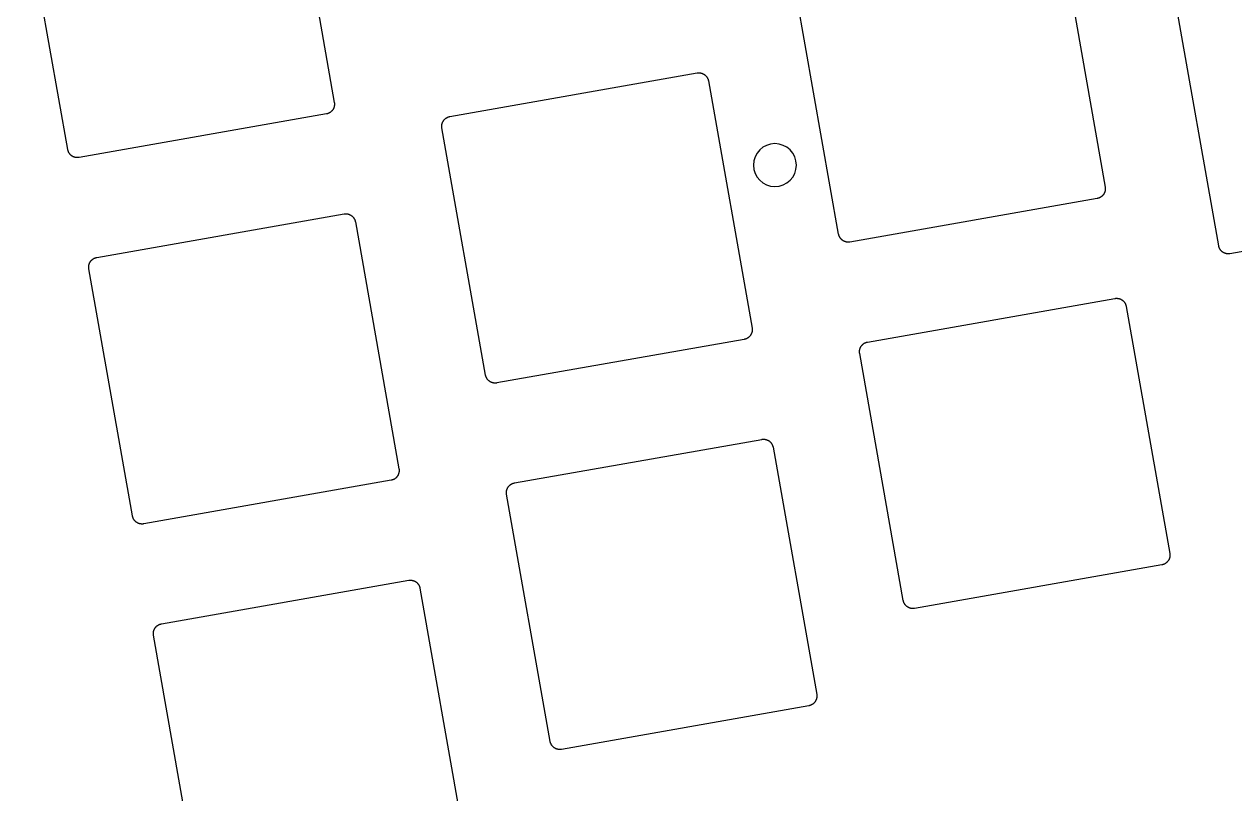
# Model space of a CAD drawing. Extents: x -770 to 754, y -86 to 233.
# Drawn here: x 306.9 to 368.9, y 109.6 to 149 of the extents above; entities that cross this region are included whole.
import ezdxf

# ---------------------------------------------------------------- set-up
doc = ezdxf.new("R2010")
doc.units = 0
doc.layers.add('2D_ACR_PLOT$CUT2', color=3, linetype='CONTINUOUS')

msp = doc.modelspace()

# ---------------------------------------------------------------- linework, layer by layer
at = {"layer": '2D_ACR_PLOT$CUT2'}
for p, q in [((320.549, 157.604), (322.78, 144.95)), ((309.141, 142.545), (306.909, 155.199)), ((360, 153.277), (362.231, 140.622)), ((348.592, 138.217), (346.36, 150.872)), ((368.041, 137.617), (365.81, 150.271)), ((328.694, 144.235), (341.349, 146.466)), ((341.349, 146.466), (341.366, 146.469)), ((341.366, 146.469), (341.383, 146.471)), ((341.383, 146.471), (341.4, 146.472)), ((341.4, 146.472), (341.417, 146.473)), ((341.417, 146.473), (341.434, 146.474)), ((341.434, 146.474), (341.451, 146.473)), ((341.451, 146.473), (341.468, 146.472)), ((341.468, 146.472), (341.485, 146.471)), ((341.485, 146.471), (341.502, 146.469)), ((341.502, 146.469), (341.519, 146.467)), ((341.519, 146.467), (341.536, 146.463)), ((341.536, 146.463), (341.552, 146.46)), ((341.552, 146.46), (341.569, 146.455)), ((341.569, 146.455), (341.585, 146.451)), ((341.585, 146.451), (341.602, 146.445)), ((341.602, 146.445), (341.618, 146.439)), ((341.618, 146.439), (341.633, 146.433)), ((341.633, 146.433), (341.649, 146.426)), ((341.649, 146.426), (341.664, 146.418)), ((341.664, 146.418), (341.679, 146.41)), ((341.679, 146.41), (341.694, 146.402)), ((341.694, 146.402), (341.709, 146.393)), ((341.709, 146.393), (341.723, 146.383)), ((341.723, 146.383), (341.737, 146.373)), ((341.737, 146.373), (341.75, 146.363)), ((341.75, 146.363), (341.763, 146.352)), ((341.763, 146.352), (341.776, 146.34)), ((341.776, 146.34), (341.788, 146.328)), ((341.788, 146.328), (341.8, 146.316)), ((341.8, 146.316), (341.812, 146.304)), ((341.812, 146.304), (341.823, 146.291)), ((341.823, 146.291), (341.833, 146.277)), ((341.833, 146.277), (341.843, 146.263)), ((341.843, 146.263), (341.853, 146.249)), ((341.853, 146.249), (341.862, 146.235)), ((341.862, 146.235), (341.871, 146.22)), ((341.871, 146.22), (341.879, 146.205)), ((341.879, 146.205), (341.887, 146.19)), ((341.887, 146.19), (341.894, 146.174)), ((341.894, 146.174), (341.9, 146.159)), ((341.9, 146.159), (341.906, 146.143)), ((341.906, 146.143), (341.912, 146.127)), ((341.912, 146.127), (341.917, 146.11)), ((341.917, 146.11), (341.921, 146.094)), ((341.921, 146.094), (341.925, 146.077)), ((341.925, 146.077), (341.928, 146.06)), ((341.928, 146.06), (344.16, 133.406)), ((322.375, 144.37), (309.72, 142.139)), ((322.391, 144.374), (322.375, 144.37)), ((322.408, 144.378), (322.391, 144.374)), ((322.425, 144.382), (322.408, 144.378)), ((322.441, 144.387), (322.425, 144.382)), ((322.457, 144.392), (322.441, 144.387)), ((322.473, 144.398), (322.457, 144.392)), ((322.489, 144.405), (322.473, 144.398)), ((322.504, 144.412), (322.489, 144.405)), ((322.52, 144.42), (322.504, 144.412)), ((322.535, 144.428), (322.52, 144.42)), ((322.549, 144.437), (322.535, 144.428)), ((322.564, 144.446), (322.549, 144.437)), ((322.578, 144.455), (322.564, 144.446)), ((322.591, 144.466), (322.578, 144.455)), ((322.605, 144.476), (322.591, 144.466)), ((322.618, 144.487), (322.605, 144.476)), ((322.631, 144.499), (322.618, 144.487)), ((322.643, 144.511), (322.631, 144.499)), ((322.655, 144.523), (322.643, 144.511)), ((322.666, 144.536), (322.655, 144.523)), ((322.677, 144.549), (322.666, 144.536)), ((322.687, 144.562), (322.677, 144.549)), ((322.697, 144.576), (322.687, 144.562)), ((322.707, 144.59), (322.697, 144.576)), ((322.716, 144.605), (322.707, 144.59)), ((322.725, 144.619), (322.716, 144.605)), ((322.733, 144.635), (322.725, 144.619)), ((322.74, 144.65), (322.733, 144.635)), ((322.747, 144.665), (322.74, 144.65)), ((322.754, 144.681), (322.747, 144.665)), ((322.76, 144.697), (322.754, 144.681)), ((322.765, 144.713), (322.76, 144.697)), ((322.77, 144.73), (322.765, 144.713)), ((322.774, 144.746), (322.77, 144.73)), ((322.778, 144.763), (322.774, 144.746)), ((322.781, 144.78), (322.778, 144.763)), ((322.78, 144.95), (322.783, 144.933)), ((322.783, 144.797), (322.781, 144.78)), ((322.783, 144.933), (322.785, 144.916)), ((322.785, 144.814), (322.783, 144.797)), ((322.785, 144.916), (322.787, 144.899)), ((322.787, 144.831), (322.785, 144.814)), ((322.787, 144.899), (322.787, 144.882)), ((322.787, 144.882), (322.788, 144.865)), ((322.788, 144.848), (322.787, 144.831)), ((322.788, 144.865), (322.788, 144.848)), ((328.281, 143.757), (328.282, 143.774)), ((328.281, 143.74), (328.281, 143.757)), ((328.281, 143.723), (328.281, 143.74)), ((328.282, 143.774), (328.284, 143.791)), ((328.284, 143.791), (328.286, 143.808)), ((328.286, 143.808), (328.288, 143.825)), ((328.288, 143.825), (328.291, 143.842)), ((328.291, 143.842), (328.295, 143.859)), ((328.295, 143.859), (328.299, 143.875)), ((328.299, 143.875), (328.304, 143.892)), ((328.304, 143.892), (328.309, 143.908)), ((328.309, 143.908), (328.315, 143.924)), ((328.315, 143.924), (328.322, 143.94)), ((328.322, 143.94), (328.329, 143.955)), ((328.329, 143.955), (328.336, 143.97)), ((328.336, 143.97), (328.344, 143.986)), ((328.344, 143.986), (328.353, 144)), ((328.353, 144), (328.362, 144.015)), ((328.362, 144.015), (328.372, 144.029)), ((328.372, 144.029), (328.382, 144.043)), ((328.382, 144.043), (328.392, 144.056)), ((328.392, 144.056), (328.403, 144.069)), ((328.403, 144.069), (328.414, 144.082)), ((328.414, 144.082), (328.426, 144.094)), ((328.426, 144.094), (328.438, 144.106)), ((328.438, 144.106), (328.451, 144.118)), ((328.451, 144.118), (328.464, 144.129)), ((328.464, 144.129), (328.477, 144.139)), ((328.477, 144.139), (328.491, 144.15)), ((328.491, 144.15), (328.505, 144.159)), ((328.505, 144.159), (328.52, 144.168)), ((328.52, 144.168), (328.534, 144.177)), ((328.534, 144.177), (328.549, 144.185)), ((328.549, 144.185), (328.565, 144.193)), ((328.565, 144.193), (328.58, 144.2)), ((328.58, 144.2), (328.596, 144.207)), ((328.596, 144.207), (328.612, 144.213)), ((328.612, 144.213), (328.628, 144.218)), ((328.628, 144.218), (328.644, 144.223)), ((328.644, 144.223), (328.661, 144.227)), ((328.661, 144.227), (328.678, 144.231)), ((328.678, 144.231), (328.694, 144.235)), ((328.282, 143.706), (328.281, 143.723)), ((328.284, 143.689), (328.282, 143.706)), ((328.286, 143.672), (328.284, 143.689)), ((328.289, 143.655), (328.286, 143.672)), ((330.52, 131.001), (328.289, 143.655)), ((309.144, 142.528), (309.141, 142.545)), ((309.148, 142.511), (309.144, 142.528)), ((309.152, 142.495), (309.148, 142.511)), ((309.157, 142.478), (309.152, 142.495)), ((309.163, 142.462), (309.157, 142.478)), ((309.169, 142.446), (309.163, 142.462)), ((309.175, 142.431), (309.169, 142.446)), ((309.182, 142.415), (309.175, 142.431)), ((309.19, 142.4), (309.182, 142.415)), ((309.198, 142.385), (309.19, 142.4)), ((309.207, 142.37), (309.198, 142.385)), ((309.216, 142.356), (309.207, 142.37)), ((309.226, 142.342), (309.216, 142.356)), ((309.236, 142.328), (309.226, 142.342)), ((309.246, 142.314), (309.236, 142.328)), ((309.257, 142.301), (309.246, 142.314)), ((309.269, 142.289), (309.257, 142.301)), ((309.281, 142.277), (309.269, 142.289)), ((309.293, 142.265), (309.281, 142.277)), ((309.306, 142.253), (309.293, 142.265)), ((309.319, 142.242), (309.306, 142.253)), ((309.332, 142.232), (309.319, 142.242)), ((309.346, 142.222), (309.332, 142.232)), ((309.36, 142.212), (309.346, 142.222)), ((309.375, 142.203), (309.36, 142.212)), ((309.39, 142.195), (309.375, 142.203)), ((309.405, 142.187), (309.39, 142.195)), ((309.42, 142.179), (309.405, 142.187)), ((309.436, 142.172), (309.42, 142.179)), ((309.451, 142.166), (309.436, 142.172)), ((309.467, 142.16), (309.451, 142.166)), ((309.484, 142.154), (309.467, 142.16)), ((309.5, 142.15), (309.484, 142.154)), ((309.517, 142.145), (309.5, 142.15)), ((309.533, 142.142), (309.517, 142.145)), ((309.55, 142.138), (309.533, 142.142)), ((309.567, 142.136), (309.55, 142.138)), ((309.584, 142.134), (309.567, 142.136)), ((309.601, 142.133), (309.584, 142.134)), ((309.618, 142.132), (309.601, 142.133)), ((309.635, 142.132), (309.618, 142.132)), ((309.652, 142.132), (309.635, 142.132)), ((309.669, 142.133), (309.652, 142.132)), ((309.686, 142.134), (309.669, 142.133)), ((309.703, 142.136), (309.686, 142.134)), ((309.72, 142.139), (309.703, 142.136)), ((361.826, 140.043), (349.171, 137.811)), ((361.842, 140.046), (361.826, 140.043)), ((361.859, 140.05), (361.842, 140.046)), ((361.875, 140.054), (361.859, 140.05)), ((361.892, 140.059), (361.875, 140.054)), ((361.908, 140.065), (361.892, 140.059)), ((361.924, 140.071), (361.908, 140.065)), ((361.94, 140.077), (361.924, 140.071)), ((361.955, 140.084), (361.94, 140.077)), ((361.97, 140.092), (361.955, 140.084)), ((361.985, 140.1), (361.97, 140.092)), ((362, 140.109), (361.985, 140.1)), ((362.015, 140.118), (362, 140.109)), ((362.029, 140.128), (362.015, 140.118)), ((362.042, 140.138), (362.029, 140.128)), ((362.056, 140.149), (362.042, 140.138)), ((362.069, 140.16), (362.056, 140.149)), ((362.081, 140.171), (362.069, 140.16)), ((362.094, 140.183), (362.081, 140.171)), ((362.105, 140.195), (362.094, 140.183)), ((362.117, 140.208), (362.105, 140.195)), ((362.128, 140.221), (362.117, 140.208)), ((362.138, 140.235), (362.128, 140.221)), ((362.148, 140.248), (362.138, 140.235)), ((362.158, 140.263), (362.148, 140.248)), ((362.167, 140.277), (362.158, 140.263)), ((362.175, 140.292), (362.167, 140.277)), ((362.184, 140.307), (362.175, 140.292)), ((362.191, 140.322), (362.184, 140.307)), ((362.198, 140.338), (362.191, 140.322)), ((362.205, 140.354), (362.198, 140.338)), ((362.21, 140.37), (362.205, 140.354)), ((362.216, 140.386), (362.21, 140.37)), ((362.221, 140.402), (362.216, 140.386)), ((362.225, 140.419), (362.221, 140.402)), ((362.229, 140.435), (362.225, 140.419)), ((362.232, 140.452), (362.229, 140.435)), ((362.231, 140.622), (362.234, 140.605)), ((362.234, 140.469), (362.232, 140.452)), ((362.234, 140.605), (362.236, 140.588)), ((362.236, 140.486), (362.234, 140.469)), ((362.236, 140.588), (362.237, 140.571)), ((362.238, 140.503), (362.236, 140.486)), ((362.237, 140.571), (362.238, 140.554)), ((362.238, 140.554), (362.239, 140.537)), ((362.239, 140.537), (362.238, 140.52)), ((362.238, 140.52), (362.238, 140.503)), ((381.275, 139.442), (368.62, 137.211)), ((310.623, 137.018), (323.278, 139.249)), ((323.278, 139.249), (323.295, 139.252)), ((323.295, 139.252), (323.311, 139.254)), ((323.311, 139.254), (323.328, 139.256)), ((323.328, 139.256), (323.346, 139.257)), ((323.346, 139.257), (323.363, 139.257)), ((323.363, 139.257), (323.38, 139.257)), ((323.38, 139.257), (323.397, 139.256)), ((323.397, 139.256), (323.414, 139.255)), ((323.414, 139.255), (323.431, 139.253)), ((323.431, 139.253), (323.448, 139.25)), ((323.448, 139.25), (323.464, 139.247)), ((323.464, 139.247), (323.481, 139.243)), ((323.481, 139.243), (323.498, 139.239)), ((323.498, 139.239), (323.514, 139.234)), ((323.514, 139.234), (323.53, 139.229)), ((323.53, 139.229), (323.546, 139.223)), ((323.546, 139.223), (323.562, 139.216)), ((323.562, 139.216), (323.578, 139.209)), ((323.578, 139.209), (323.593, 139.202)), ((323.593, 139.202), (323.608, 139.194)), ((323.608, 139.194), (323.623, 139.185)), ((323.623, 139.185), (323.637, 139.176)), ((323.637, 139.176), (323.651, 139.167)), ((323.651, 139.167), (323.665, 139.157)), ((323.665, 139.157), (323.679, 139.146)), ((323.679, 139.146), (323.692, 139.135)), ((323.692, 139.135), (323.704, 139.124)), ((323.704, 139.124), (323.717, 139.112)), ((323.717, 139.112), (323.729, 139.1)), ((323.729, 139.1), (323.74, 139.087)), ((323.74, 139.087), (323.751, 139.074)), ((323.751, 139.074), (323.762, 139.061)), ((323.762, 139.061), (323.772, 139.047)), ((323.772, 139.047), (323.782, 139.033)), ((323.782, 139.033), (323.791, 139.018)), ((323.791, 139.018), (323.799, 139.004)), ((323.799, 139.004), (323.808, 138.989)), ((323.808, 138.989), (323.815, 138.974)), ((323.815, 138.974), (323.822, 138.958)), ((323.822, 138.958), (323.829, 138.942)), ((323.829, 138.942), (323.835, 138.926)), ((323.835, 138.926), (323.84, 138.91)), ((323.84, 138.91), (323.845, 138.894)), ((323.845, 138.894), (323.85, 138.877)), ((323.85, 138.877), (323.854, 138.861)), ((323.854, 138.861), (323.857, 138.844)), ((323.857, 138.844), (326.088, 126.189)), ((348.595, 138.2), (348.592, 138.217)), ((348.599, 138.184), (348.595, 138.2)), ((348.603, 138.167), (348.599, 138.184)), ((348.608, 138.151), (348.603, 138.167)), ((348.613, 138.135), (348.608, 138.151)), ((348.619, 138.119), (348.613, 138.135)), ((348.626, 138.103), (348.619, 138.119)), ((348.633, 138.087), (348.626, 138.103)), ((348.641, 138.072), (348.633, 138.087)), ((348.649, 138.057), (348.641, 138.072)), ((348.658, 138.042), (348.649, 138.057)), ((348.667, 138.028), (348.658, 138.042)), ((348.677, 138.014), (348.667, 138.028)), ((348.687, 138), (348.677, 138.014)), ((348.697, 137.987), (348.687, 138)), ((348.708, 137.974), (348.697, 137.987)), ((348.72, 137.961), (348.708, 137.974)), ((348.732, 137.949), (348.72, 137.961)), ((348.744, 137.937), (348.732, 137.949)), ((348.757, 137.926), (348.744, 137.937)), ((348.77, 137.915), (348.757, 137.926)), ((348.783, 137.904), (348.77, 137.915)), ((348.797, 137.894), (348.783, 137.904)), ((348.811, 137.885), (348.797, 137.894)), ((348.826, 137.876), (348.811, 137.885)), ((348.841, 137.867), (348.826, 137.876)), ((348.856, 137.859), (348.841, 137.867)), ((348.871, 137.851), (348.856, 137.859)), ((348.886, 137.844), (348.871, 137.851)), ((348.902, 137.838), (348.886, 137.844)), ((348.918, 137.832), (348.902, 137.838)), ((348.934, 137.827), (348.918, 137.832)), ((348.951, 137.822), (348.934, 137.827)), ((348.967, 137.818), (348.951, 137.822)), ((348.984, 137.814), (348.967, 137.818)), ((349.001, 137.811), (348.984, 137.814)), ((349.018, 137.808), (349.001, 137.811)), ((349.035, 137.806), (349.018, 137.808)), ((349.052, 137.805), (349.035, 137.806)), ((349.069, 137.804), (349.052, 137.805)), ((349.086, 137.804), (349.069, 137.804)), ((349.103, 137.804), (349.086, 137.804)), ((349.12, 137.805), (349.103, 137.804)), ((349.137, 137.807), (349.12, 137.805)), ((349.154, 137.809), (349.137, 137.807)), ((349.171, 137.811), (349.154, 137.809)), ((368.045, 137.6), (368.041, 137.617)), ((368.048, 137.583), (368.045, 137.6)), ((368.053, 137.567), (368.048, 137.583)), ((368.058, 137.55), (368.053, 137.567)), ((368.063, 137.534), (368.058, 137.55)), ((310.406, 136.923), (310.42, 136.933)), ((310.42, 136.933), (310.434, 136.943)), ((310.434, 136.943), (310.448, 136.952)), ((310.448, 136.952), (310.463, 136.961)), ((310.463, 136.961), (310.478, 136.969)), ((310.478, 136.969), (310.493, 136.976)), ((310.493, 136.976), (310.509, 136.984)), ((310.509, 136.984), (310.525, 136.99)), ((310.525, 136.99), (310.54, 136.996)), ((310.54, 136.996), (310.557, 137.002)), ((310.557, 137.002), (310.573, 137.007)), ((310.573, 137.007), (310.589, 137.011)), ((310.589, 137.011), (310.606, 137.015)), ((310.606, 137.015), (310.623, 137.018)), ((368.069, 137.518), (368.063, 137.534)), ((368.076, 137.502), (368.069, 137.518)), ((368.083, 137.487), (368.076, 137.502)), ((368.091, 137.472), (368.083, 137.487)), ((368.099, 137.457), (368.091, 137.472)), ((368.107, 137.442), (368.099, 137.457)), ((368.117, 137.428), (368.107, 137.442)), ((368.126, 137.413), (368.117, 137.428)), ((368.136, 137.4), (368.126, 137.413)), ((368.147, 137.386), (368.136, 137.4)), ((368.158, 137.373), (368.147, 137.386)), ((368.17, 137.361), (368.158, 137.373)), ((368.181, 137.348), (368.17, 137.361)), ((368.194, 137.337), (368.181, 137.348)), ((368.207, 137.325), (368.194, 137.337)), ((368.22, 137.314), (368.207, 137.325)), ((368.233, 137.304), (368.22, 137.314)), ((368.247, 137.294), (368.233, 137.304)), ((368.261, 137.284), (368.247, 137.294)), ((368.276, 137.275), (368.261, 137.284)), ((368.29, 137.267), (368.276, 137.275)), ((368.305, 137.259), (368.29, 137.267)), ((368.321, 137.251), (368.305, 137.259)), ((368.336, 137.244), (368.321, 137.251)), ((368.352, 137.238), (368.336, 137.244)), ((368.368, 137.232), (368.352, 137.238)), ((368.384, 137.226), (368.368, 137.232)), ((368.401, 137.221), (368.384, 137.226)), ((368.417, 137.217), (368.401, 137.221)), ((368.434, 137.213), (368.417, 137.217)), ((368.451, 137.21), (368.434, 137.213)), ((368.467, 137.208), (368.451, 137.21)), ((368.484, 137.206), (368.467, 137.208)), ((368.501, 137.204), (368.484, 137.206)), ((368.519, 137.204), (368.501, 137.204)), ((368.536, 137.203), (368.519, 137.204)), ((368.553, 137.204), (368.536, 137.203)), ((368.57, 137.205), (368.553, 137.204)), ((368.587, 137.206), (368.57, 137.205)), ((368.604, 137.208), (368.587, 137.206)), ((368.62, 137.211), (368.604, 137.208)), ((310.21, 136.541), (310.211, 136.558)), ((310.21, 136.524), (310.21, 136.541)), ((310.21, 136.507), (310.21, 136.524)), ((310.211, 136.49), (310.21, 136.507)), ((310.211, 136.558), (310.212, 136.575)), ((310.213, 136.473), (310.211, 136.49)), ((310.212, 136.575), (310.214, 136.592)), ((310.215, 136.456), (310.213, 136.473)), ((310.214, 136.592), (310.217, 136.609)), ((310.217, 136.439), (310.215, 136.456)), ((310.217, 136.609), (310.22, 136.626)), ((312.449, 123.784), (310.217, 136.439)), ((310.22, 136.626), (310.223, 136.642)), ((310.223, 136.642), (310.228, 136.659)), ((310.228, 136.659), (310.233, 136.675)), ((310.233, 136.675), (310.238, 136.691)), ((310.238, 136.691), (310.244, 136.707)), ((310.244, 136.707), (310.25, 136.723)), ((310.25, 136.723), (310.257, 136.739)), ((310.257, 136.739), (310.265, 136.754)), ((310.265, 136.754), (310.273, 136.769)), ((310.273, 136.769), (310.282, 136.784)), ((310.282, 136.784), (310.291, 136.798)), ((310.291, 136.798), (310.3, 136.812)), ((310.3, 136.812), (310.31, 136.826)), ((310.31, 136.826), (310.321, 136.84)), ((310.321, 136.84), (310.332, 136.853)), ((310.332, 136.853), (310.343, 136.866)), ((310.343, 136.866), (310.355, 136.878)), ((310.355, 136.878), (310.367, 136.89)), ((310.367, 136.89), (310.38, 136.901)), ((310.38, 136.901), (310.393, 136.912)), ((310.393, 136.912), (310.406, 136.923)), ((350.074, 132.69), (362.728, 134.922)), ((362.728, 134.922), (362.745, 134.924)), ((362.745, 134.924), (362.762, 134.927)), ((362.762, 134.927), (362.779, 134.928)), ((362.779, 134.928), (362.796, 134.929)), ((362.796, 134.929), (362.813, 134.929)), ((362.813, 134.929), (362.83, 134.929)), ((362.83, 134.929), (362.848, 134.928)), ((362.848, 134.928), (362.865, 134.927)), ((362.865, 134.927), (362.882, 134.925)), ((362.882, 134.925), (362.898, 134.922)), ((362.898, 134.922), (362.915, 134.919)), ((362.915, 134.919), (362.932, 134.916)), ((362.932, 134.916), (362.948, 134.911)), ((362.948, 134.911), (362.965, 134.907)), ((362.965, 134.907), (362.981, 134.901)), ((362.981, 134.901), (362.997, 134.895)), ((362.997, 134.895), (363.013, 134.889)), ((363.013, 134.889), (363.028, 134.882)), ((363.028, 134.882), (363.044, 134.874)), ((363.044, 134.874), (363.059, 134.866)), ((363.059, 134.866), (363.073, 134.858)), ((363.073, 134.858), (363.088, 134.849)), ((363.088, 134.849), (363.102, 134.839)), ((363.102, 134.839), (363.116, 134.829)), ((363.116, 134.829), (363.129, 134.818)), ((363.129, 134.818), (363.142, 134.807)), ((363.142, 134.807), (363.155, 134.796)), ((363.155, 134.796), (363.168, 134.784)), ((363.168, 134.784), (363.179, 134.772)), ((363.179, 134.772), (363.191, 134.759)), ((363.191, 134.759), (363.202, 134.746)), ((363.202, 134.746), (363.213, 134.733)), ((363.213, 134.733), (363.223, 134.719)), ((363.223, 134.719), (363.232, 134.705)), ((363.232, 134.705), (363.242, 134.691)), ((363.242, 134.691), (363.25, 134.676)), ((363.25, 134.676), (363.258, 134.661)), ((363.258, 134.661), (363.266, 134.646)), ((363.266, 134.646), (363.273, 134.63)), ((363.273, 134.63), (363.28, 134.615)), ((363.28, 134.615), (363.286, 134.599)), ((363.286, 134.599), (363.291, 134.582)), ((363.291, 134.582), (363.296, 134.566)), ((363.296, 134.566), (363.301, 134.55)), ((363.301, 134.55), (363.304, 134.533)), ((363.304, 134.533), (363.308, 134.516)), ((363.308, 134.516), (365.539, 121.861)), ((344.157, 133.219), (344.154, 133.202)), ((344.16, 133.236), (344.157, 133.219)), ((344.16, 133.406), (344.162, 133.389)), ((344.163, 133.253), (344.16, 133.236)), ((344.162, 133.389), (344.164, 133.372)), ((344.165, 133.269), (344.163, 133.253)), ((344.164, 133.372), (344.166, 133.355)), ((344.166, 133.287), (344.165, 133.269)), ((344.166, 133.355), (344.167, 133.338)), ((344.167, 133.304), (344.166, 133.287)), ((344.167, 133.338), (344.167, 133.321)), ((344.167, 133.321), (344.167, 133.304)), ((343.754, 132.826), (331.099, 130.595)), ((343.771, 132.83), (343.754, 132.826)), ((343.788, 132.833), (343.771, 132.83)), ((343.804, 132.838), (343.788, 132.833)), ((343.82, 132.843), (343.804, 132.838)), ((343.837, 132.848), (343.82, 132.843)), ((343.852, 132.854), (343.837, 132.848)), ((343.868, 132.861), (343.852, 132.854)), ((343.884, 132.868), (343.868, 132.861)), ((343.899, 132.876), (343.884, 132.868)), ((343.914, 132.884), (343.899, 132.876)), ((343.929, 132.893), (343.914, 132.884)), ((343.943, 132.902), (343.929, 132.893)), ((343.957, 132.911), (343.943, 132.902)), ((343.971, 132.921), (343.957, 132.911)), ((343.984, 132.932), (343.971, 132.921)), ((343.997, 132.943), (343.984, 132.932)), ((344.01, 132.955), (343.997, 132.943)), ((344.022, 132.967), (344.01, 132.955)), ((344.034, 132.979), (344.022, 132.967)), ((344.045, 132.992), (344.034, 132.979)), ((344.056, 133.005), (344.045, 132.992)), ((344.067, 133.018), (344.056, 133.005)), ((344.077, 133.032), (344.067, 133.018)), ((344.086, 133.046), (344.077, 133.032)), ((344.095, 133.061), (344.086, 133.046)), ((344.104, 133.075), (344.095, 133.061)), ((344.112, 133.09), (344.104, 133.075)), ((344.12, 133.106), (344.112, 133.09)), ((344.127, 133.121), (344.12, 133.106)), ((344.133, 133.137), (344.127, 133.121)), ((344.139, 133.153), (344.133, 133.137)), ((344.144, 133.169), (344.139, 133.153)), ((344.149, 133.186), (344.144, 133.169)), ((344.154, 133.202), (344.149, 133.186)), ((349.844, 132.585), (349.857, 132.595)), ((349.857, 132.595), (349.871, 132.605)), ((349.871, 132.605), (349.885, 132.615)), ((349.885, 132.615), (349.899, 132.624)), ((349.899, 132.624), (349.914, 132.633)), ((349.914, 132.633), (349.929, 132.641)), ((349.929, 132.641), (349.944, 132.649)), ((349.944, 132.649), (349.96, 132.656)), ((349.96, 132.656), (349.975, 132.662)), ((349.975, 132.662), (349.991, 132.669)), ((349.991, 132.669), (350.007, 132.674)), ((350.007, 132.674), (350.024, 132.679)), ((350.024, 132.679), (350.04, 132.683)), ((350.04, 132.683), (350.057, 132.687)), ((350.057, 132.687), (350.074, 132.69)), ((349.661, 132.213), (349.662, 132.23)), ((349.661, 132.196), (349.661, 132.213)), ((349.661, 132.179), (349.661, 132.196)), ((349.662, 132.162), (349.661, 132.179)), ((349.662, 132.23), (349.663, 132.247)), ((349.663, 132.145), (349.662, 132.162)), ((349.663, 132.247), (349.665, 132.264)), ((349.665, 132.128), (349.663, 132.145)), ((349.665, 132.264), (349.667, 132.281)), ((349.668, 132.111), (349.665, 132.128)), ((349.667, 132.281), (349.671, 132.298)), ((351.9, 119.456), (349.668, 132.111)), ((349.671, 132.298), (349.674, 132.315)), ((349.674, 132.315), (349.679, 132.331)), ((349.679, 132.331), (349.683, 132.347)), ((349.683, 132.347), (349.689, 132.364)), ((349.689, 132.364), (349.695, 132.38)), ((349.695, 132.38), (349.701, 132.395)), ((349.701, 132.395), (349.708, 132.411)), ((349.708, 132.411), (349.716, 132.426)), ((349.716, 132.426), (349.724, 132.441)), ((349.724, 132.441), (349.732, 132.456)), ((349.732, 132.456), (349.741, 132.471)), ((349.741, 132.471), (349.751, 132.485)), ((349.751, 132.485), (349.761, 132.499)), ((349.761, 132.499), (349.771, 132.512)), ((349.771, 132.512), (349.782, 132.525)), ((349.782, 132.525), (349.794, 132.538)), ((349.794, 132.538), (349.806, 132.55)), ((349.806, 132.55), (349.818, 132.562)), ((349.818, 132.562), (349.831, 132.574)), ((349.831, 132.574), (349.844, 132.585)), ((330.523, 130.984), (330.52, 131.001)), ((330.527, 130.967), (330.523, 130.984)), ((330.532, 130.951), (330.527, 130.967)), ((330.537, 130.934), (330.532, 130.951)), ((330.542, 130.918), (330.537, 130.934)), ((330.548, 130.902), (330.542, 130.918)), ((330.555, 130.886), (330.548, 130.902)), ((330.562, 130.871), (330.555, 130.886)), ((330.569, 130.856), (330.562, 130.871)), ((330.578, 130.841), (330.569, 130.856)), ((330.586, 130.826), (330.578, 130.841)), ((330.595, 130.812), (330.586, 130.826)), ((330.605, 130.797), (330.595, 130.812)), ((330.615, 130.784), (330.605, 130.797)), ((330.626, 130.77), (330.615, 130.784)), ((330.637, 130.757), (330.626, 130.77)), ((330.648, 130.745), (330.637, 130.757)), ((330.66, 130.732), (330.648, 130.745)), ((330.673, 130.721), (330.66, 130.732)), ((330.685, 130.709), (330.673, 130.721)), ((330.698, 130.698), (330.685, 130.709)), ((330.712, 130.688), (330.698, 130.698)), ((330.726, 130.678), (330.712, 130.688)), ((330.74, 130.668), (330.726, 130.678)), ((330.754, 130.659), (330.74, 130.668)), ((330.769, 130.651), (330.754, 130.659)), ((330.784, 130.643), (330.769, 130.651)), ((330.799, 130.635), (330.784, 130.643)), ((330.815, 130.628), (330.799, 130.635)), ((330.831, 130.622), (330.815, 130.628)), ((330.847, 130.616), (330.831, 130.622)), ((330.863, 130.61), (330.847, 130.616)), ((330.879, 130.605), (330.863, 130.61)), ((330.896, 130.601), (330.879, 130.605)), ((330.913, 130.597), (330.896, 130.601)), ((330.929, 130.594), (330.913, 130.597)), ((330.946, 130.592), (330.929, 130.594)), ((330.963, 130.59), (330.946, 130.592)), ((330.98, 130.588), (330.963, 130.59)), ((330.997, 130.588), (330.98, 130.588)), ((331.014, 130.587), (330.997, 130.588)), ((331.031, 130.588), (331.014, 130.587)), ((331.049, 130.589), (331.031, 130.588)), ((331.066, 130.59), (331.049, 130.589)), ((331.082, 130.592), (331.066, 130.59)), ((331.099, 130.595), (331.082, 130.592)), ((332.002, 125.474), (344.657, 127.705)), ((344.657, 127.705), (344.674, 127.708)), ((344.674, 127.708), (344.691, 127.71)), ((344.691, 127.71), (344.708, 127.712)), ((344.708, 127.712), (344.725, 127.713)), ((344.725, 127.713), (344.742, 127.713)), ((344.742, 127.713), (344.759, 127.713)), ((344.759, 127.713), (344.776, 127.712)), ((344.776, 127.712), (344.793, 127.711)), ((344.793, 127.711), (344.81, 127.709)), ((344.81, 127.709), (344.827, 127.706)), ((344.827, 127.706), (344.844, 127.703)), ((344.844, 127.703), (344.86, 127.699)), ((344.86, 127.699), (344.877, 127.695)), ((344.877, 127.695), (344.893, 127.69)), ((344.893, 127.69), (344.91, 127.685)), ((344.91, 127.685), (344.926, 127.679)), ((344.926, 127.679), (344.941, 127.672)), ((344.941, 127.672), (344.957, 127.665)), ((344.957, 127.665), (344.972, 127.658)), ((344.972, 127.658), (344.987, 127.65)), ((344.987, 127.65), (345.002, 127.641)), ((345.002, 127.641), (345.017, 127.632)), ((345.017, 127.632), (345.031, 127.623)), ((345.031, 127.623), (345.045, 127.612)), ((345.045, 127.612), (345.058, 127.602)), ((345.058, 127.602), (345.071, 127.591)), ((345.071, 127.591), (345.084, 127.58)), ((345.084, 127.58), (345.096, 127.568)), ((345.096, 127.568), (345.108, 127.556)), ((345.108, 127.556), (345.12, 127.543)), ((345.12, 127.543), (345.131, 127.53)), ((345.131, 127.53), (345.141, 127.517)), ((345.141, 127.517), (345.151, 127.503)), ((345.151, 127.503), (345.161, 127.489)), ((345.161, 127.489), (345.17, 127.474)), ((345.17, 127.474), (345.179, 127.46)), ((345.179, 127.46), (345.187, 127.445)), ((345.187, 127.445), (345.195, 127.429)), ((345.195, 127.429), (345.202, 127.414)), ((345.202, 127.414), (345.208, 127.398)), ((345.208, 127.398), (345.214, 127.382)), ((345.214, 127.382), (345.22, 127.366)), ((345.22, 127.366), (345.225, 127.35)), ((345.225, 127.35), (345.229, 127.333)), ((345.229, 127.333), (345.233, 127.317)), ((345.233, 127.317), (345.236, 127.3)), ((345.236, 127.3), (347.468, 114.645)), ((325.974, 125.775), (325.963, 125.762)), ((325.985, 125.788), (325.974, 125.775)), ((325.995, 125.802), (325.985, 125.788)), ((326.005, 125.816), (325.995, 125.802)), ((326.015, 125.83), (326.005, 125.816)), ((326.024, 125.844), (326.015, 125.83)), ((326.033, 125.859), (326.024, 125.844)), ((326.041, 125.874), (326.033, 125.859)), ((326.048, 125.889), (326.041, 125.874)), ((326.055, 125.905), (326.048, 125.889)), ((326.062, 125.921), (326.055, 125.905)), ((326.068, 125.937), (326.062, 125.921)), ((326.073, 125.953), (326.068, 125.937)), ((326.078, 125.969), (326.073, 125.953)), ((326.082, 125.986), (326.078, 125.969)), ((326.086, 126.002), (326.082, 125.986)), ((326.089, 126.019), (326.086, 126.002)), ((326.088, 126.189), (326.091, 126.172)), ((326.091, 126.036), (326.089, 126.019)), ((326.091, 126.172), (326.093, 126.155)), ((326.093, 126.053), (326.091, 126.036)), ((326.093, 126.155), (326.095, 126.138)), ((326.095, 126.07), (326.093, 126.053)), ((326.095, 126.138), (326.095, 126.121)), ((326.095, 126.121), (326.096, 126.104)), ((326.096, 126.087), (326.095, 126.07)), ((326.096, 126.104), (326.096, 126.087)), ((325.683, 125.61), (313.028, 123.379)), ((325.699, 125.613), (325.683, 125.61)), ((325.716, 125.617), (325.699, 125.613)), ((325.733, 125.621), (325.716, 125.617)), ((325.749, 125.626), (325.733, 125.621)), ((325.765, 125.632), (325.749, 125.626)), ((325.781, 125.638), (325.765, 125.632)), ((325.797, 125.644), (325.781, 125.638)), ((325.812, 125.652), (325.797, 125.644)), ((325.828, 125.659), (325.812, 125.652)), ((325.843, 125.667), (325.828, 125.659)), ((325.857, 125.676), (325.843, 125.667)), ((325.872, 125.685), (325.857, 125.676)), ((325.886, 125.695), (325.872, 125.685)), ((325.899, 125.705), (325.886, 125.695)), ((325.913, 125.716), (325.899, 125.705)), ((325.926, 125.727), (325.913, 125.716)), ((325.939, 125.738), (325.926, 125.727)), ((325.951, 125.75), (325.939, 125.738)), ((325.963, 125.762), (325.951, 125.75)), ((331.617, 125.147), (331.623, 125.163)), ((331.623, 125.163), (331.63, 125.179)), ((331.63, 125.179), (331.637, 125.195)), ((331.637, 125.195), (331.644, 125.21)), ((331.644, 125.21), (331.652, 125.225)), ((331.652, 125.225), (331.661, 125.24)), ((331.661, 125.24), (331.67, 125.254)), ((331.67, 125.254), (331.68, 125.268)), ((331.68, 125.268), (331.69, 125.282)), ((331.69, 125.282), (331.7, 125.296)), ((331.7, 125.296), (331.711, 125.309)), ((331.711, 125.309), (331.722, 125.321)), ((331.722, 125.321), (331.734, 125.334)), ((331.734, 125.334), (331.746, 125.346)), ((331.746, 125.346), (331.759, 125.357)), ((331.759, 125.357), (331.772, 125.368)), ((331.772, 125.368), (331.785, 125.379)), ((331.785, 125.379), (331.799, 125.389)), ((331.799, 125.389), (331.813, 125.399)), ((331.813, 125.399), (331.828, 125.408)), ((331.828, 125.408), (331.842, 125.416)), ((331.842, 125.416), (331.857, 125.425)), ((331.857, 125.425), (331.873, 125.432)), ((331.873, 125.432), (331.888, 125.439)), ((331.888, 125.439), (331.904, 125.446)), ((331.904, 125.446), (331.92, 125.452)), ((331.92, 125.452), (331.936, 125.458)), ((331.936, 125.458), (331.952, 125.463)), ((331.952, 125.463), (331.969, 125.467)), ((331.969, 125.467), (331.986, 125.471)), ((331.986, 125.471), (332.002, 125.474)), ((331.589, 124.997), (331.59, 125.014)), ((331.589, 124.98), (331.589, 124.997)), ((331.589, 124.963), (331.589, 124.98)), ((331.59, 124.946), (331.589, 124.963)), ((331.59, 125.014), (331.592, 125.031)), ((331.592, 124.929), (331.59, 124.946)), ((331.592, 125.031), (331.594, 125.048)), ((331.594, 124.912), (331.592, 124.929)), ((331.594, 125.048), (331.596, 125.065)), ((331.597, 124.895), (331.594, 124.912)), ((331.596, 125.065), (331.599, 125.081)), ((333.828, 112.24), (331.597, 124.895)), ((331.599, 125.081), (331.603, 125.098)), ((331.603, 125.098), (331.607, 125.115)), ((331.607, 125.115), (331.612, 125.131)), ((331.612, 125.131), (331.617, 125.147)), ((312.452, 123.767), (312.449, 123.784)), ((312.456, 123.751), (312.452, 123.767)), ((312.46, 123.734), (312.456, 123.751)), ((312.465, 123.718), (312.46, 123.734)), ((312.471, 123.702), (312.465, 123.718)), ((312.477, 123.686), (312.471, 123.702)), ((312.483, 123.67), (312.477, 123.686)), ((312.49, 123.654), (312.483, 123.67)), ((312.498, 123.639), (312.49, 123.654)), ((312.506, 123.624), (312.498, 123.639)), ((312.515, 123.61), (312.506, 123.624)), ((312.524, 123.595), (312.515, 123.61)), ((312.534, 123.581), (312.524, 123.595)), ((312.544, 123.567), (312.534, 123.581)), ((312.554, 123.554), (312.544, 123.567)), ((312.565, 123.541), (312.554, 123.554)), ((312.577, 123.528), (312.565, 123.541)), ((312.589, 123.516), (312.577, 123.528)), ((312.601, 123.504), (312.589, 123.516)), ((312.614, 123.493), (312.601, 123.504)), ((312.627, 123.482), (312.614, 123.493)), ((312.64, 123.471), (312.627, 123.482)), ((312.654, 123.461), (312.64, 123.471)), ((312.668, 123.452), (312.654, 123.461)), ((312.683, 123.443), (312.668, 123.452)), ((312.698, 123.434), (312.683, 123.443)), ((312.713, 123.426), (312.698, 123.434)), ((312.728, 123.419), (312.713, 123.426)), ((312.744, 123.412), (312.728, 123.419)), ((312.759, 123.405), (312.744, 123.412)), ((312.775, 123.399), (312.759, 123.405)), ((312.792, 123.394), (312.775, 123.399)), ((312.808, 123.389), (312.792, 123.394)), ((312.825, 123.385), (312.808, 123.389)), ((312.841, 123.381), (312.825, 123.385)), ((312.858, 123.378), (312.841, 123.381)), ((312.875, 123.375), (312.858, 123.378)), ((312.892, 123.373), (312.875, 123.375)), ((312.909, 123.372), (312.892, 123.373)), ((312.926, 123.371), (312.909, 123.372)), ((312.943, 123.371), (312.926, 123.371)), ((312.96, 123.371), (312.943, 123.371)), ((312.977, 123.372), (312.96, 123.371)), ((312.994, 123.374), (312.977, 123.372)), ((313.011, 123.376), (312.994, 123.374)), ((313.028, 123.379), (313.011, 123.376)), ((365.413, 121.435), (365.402, 121.422)), ((365.425, 121.447), (365.413, 121.435)), ((365.436, 121.461), (365.425, 121.447)), ((365.446, 121.474), (365.436, 121.461)), ((365.456, 121.488), (365.446, 121.474)), ((365.466, 121.502), (365.456, 121.488)), ((365.475, 121.516), (365.466, 121.502)), ((365.483, 121.531), (365.475, 121.516)), ((365.492, 121.546), (365.483, 121.531)), ((365.499, 121.562), (365.492, 121.546)), ((365.506, 121.577), (365.499, 121.562)), ((365.513, 121.593), (365.506, 121.577)), ((365.518, 121.609), (365.513, 121.593)), ((365.524, 121.625), (365.518, 121.609)), ((365.529, 121.642), (365.524, 121.625)), ((365.533, 121.658), (365.529, 121.642)), ((365.537, 121.675), (365.533, 121.658)), ((365.54, 121.692), (365.537, 121.675)), ((365.539, 121.861), (365.542, 121.845)), ((365.542, 121.708), (365.54, 121.692)), ((365.542, 121.845), (365.544, 121.828)), ((365.544, 121.725), (365.542, 121.708)), ((365.544, 121.828), (365.545, 121.811)), ((365.546, 121.742), (365.544, 121.725)), ((365.545, 121.811), (365.546, 121.794)), ((365.546, 121.794), (365.547, 121.777)), ((365.547, 121.777), (365.546, 121.759)), ((365.546, 121.759), (365.546, 121.742)), ((365.134, 121.282), (352.479, 119.051)), ((365.15, 121.285), (365.134, 121.282)), ((365.167, 121.289), (365.15, 121.285)), ((365.183, 121.294), (365.167, 121.289)), ((365.2, 121.299), (365.183, 121.294)), ((365.216, 121.304), (365.2, 121.299)), ((365.232, 121.31), (365.216, 121.304)), ((365.248, 121.317), (365.232, 121.31)), ((365.263, 121.324), (365.248, 121.317)), ((365.278, 121.332), (365.263, 121.324)), ((365.293, 121.34), (365.278, 121.332)), ((365.308, 121.348), (365.293, 121.34)), ((365.323, 121.358), (365.308, 121.348)), ((365.337, 121.367), (365.323, 121.358)), ((365.35, 121.377), (365.337, 121.367)), ((365.364, 121.388), (365.35, 121.377)), ((365.377, 121.399), (365.364, 121.388)), ((365.389, 121.41), (365.377, 121.399)), ((365.402, 121.422), (365.389, 121.41)), ((313.931, 118.258), (326.586, 120.489)), ((326.586, 120.489), (326.603, 120.492)), ((326.603, 120.492), (326.619, 120.494)), ((326.619, 120.494), (326.636, 120.495)), ((326.636, 120.495), (326.654, 120.496)), ((326.654, 120.496), (326.671, 120.496)), ((326.671, 120.496), (326.688, 120.496)), ((326.688, 120.496), (326.705, 120.495)), ((326.705, 120.495), (326.722, 120.494)), ((326.722, 120.494), (326.739, 120.492)), ((326.739, 120.492), (326.756, 120.49)), ((326.756, 120.49), (326.772, 120.486)), ((326.772, 120.486), (326.789, 120.483)), ((326.789, 120.483), (326.806, 120.478)), ((326.806, 120.478), (326.822, 120.474)), ((326.822, 120.474), (326.838, 120.468)), ((326.838, 120.468), (326.854, 120.462)), ((326.854, 120.462), (326.87, 120.456)), ((326.87, 120.456), (326.886, 120.449)), ((326.886, 120.449), (326.901, 120.441)), ((326.901, 120.441), (326.916, 120.433)), ((326.916, 120.433), (326.931, 120.425)), ((326.931, 120.425), (326.945, 120.416)), ((326.945, 120.416), (326.959, 120.406)), ((326.959, 120.406), (326.973, 120.396)), ((326.973, 120.396), (326.987, 120.386)), ((326.987, 120.386), (327, 120.375)), ((327, 120.375), (327.012, 120.363)), ((327.012, 120.363), (327.025, 120.351)), ((327.025, 120.351), (327.037, 120.339)), ((327.037, 120.339), (327.048, 120.327)), ((327.048, 120.327), (327.059, 120.313)), ((327.059, 120.313), (327.07, 120.3)), ((327.07, 120.3), (327.08, 120.286)), ((327.08, 120.286), (327.09, 120.272)), ((327.09, 120.272), (327.099, 120.258)), ((327.099, 120.258), (327.107, 120.243)), ((327.107, 120.243), (327.116, 120.228)), ((327.116, 120.228), (327.123, 120.213)), ((327.123, 120.213), (327.13, 120.197)), ((327.13, 120.197), (327.137, 120.182)), ((327.137, 120.182), (327.143, 120.166)), ((327.143, 120.166), (327.148, 120.15)), ((327.148, 120.15), (327.153, 120.133)), ((327.153, 120.133), (327.158, 120.117)), ((327.158, 120.117), (327.162, 120.1)), ((327.162, 120.1), (327.165, 120.083)), ((327.165, 120.083), (329.396, 107.429)), ((351.903, 119.44), (351.9, 119.456)), ((351.907, 119.423), (351.903, 119.44)), ((351.911, 119.407), (351.907, 119.423)), ((351.916, 119.39), (351.911, 119.407)), ((351.921, 119.374), (351.916, 119.39)), ((351.927, 119.358), (351.921, 119.374)), ((351.934, 119.342), (351.927, 119.358)), ((351.941, 119.327), (351.934, 119.342)), ((351.949, 119.312), (351.941, 119.327)), ((351.957, 119.297), (351.949, 119.312)), ((351.966, 119.282), (351.957, 119.297)), ((351.975, 119.267), (351.966, 119.282)), ((351.985, 119.253), (351.975, 119.267)), ((351.995, 119.24), (351.985, 119.253)), ((352.005, 119.226), (351.995, 119.24)), ((352.016, 119.213), (352.005, 119.226)), ((352.028, 119.201), (352.016, 119.213)), ((352.04, 119.188), (352.028, 119.201)), ((352.052, 119.177), (352.04, 119.188)), ((352.065, 119.165), (352.052, 119.177)), ((352.078, 119.154), (352.065, 119.165)), ((352.091, 119.144), (352.078, 119.154)), ((352.105, 119.134), (352.091, 119.144)), ((352.119, 119.124), (352.105, 119.134)), ((352.134, 119.115), (352.119, 119.124)), ((352.149, 119.106), (352.134, 119.115)), ((352.164, 119.098), (352.149, 119.106)), ((352.179, 119.091), (352.164, 119.098)), ((352.194, 119.084), (352.179, 119.091)), ((352.21, 119.077), (352.194, 119.084)), ((352.226, 119.071), (352.21, 119.077)), ((352.242, 119.066), (352.226, 119.071)), ((352.259, 119.061), (352.242, 119.066)), ((352.275, 119.057), (352.259, 119.061)), ((352.292, 119.053), (352.275, 119.057)), ((352.309, 119.05), (352.292, 119.053)), ((352.326, 119.048), (352.309, 119.05)), ((352.343, 119.046), (352.326, 119.048)), ((352.36, 119.044), (352.343, 119.046)), ((352.377, 119.043), (352.36, 119.044)), ((352.394, 119.043), (352.377, 119.043)), ((352.411, 119.044), (352.394, 119.043)), ((352.428, 119.045), (352.411, 119.044)), ((352.445, 119.046), (352.428, 119.045)), ((352.462, 119.048), (352.445, 119.046)), ((352.479, 119.051), (352.462, 119.048)), ((313.518, 117.78), (313.519, 117.797)), ((313.518, 117.763), (313.518, 117.78)), ((313.518, 117.746), (313.518, 117.763)), ((313.519, 117.729), (313.518, 117.746)), ((313.519, 117.797), (313.52, 117.814)), ((313.521, 117.712), (313.519, 117.729)), ((313.52, 117.814), (313.522, 117.831)), ((313.522, 117.831), (313.525, 117.848)), ((313.525, 117.848), (313.528, 117.865)), ((313.528, 117.865), (313.531, 117.882)), ((313.531, 117.882), (313.536, 117.898)), ((313.536, 117.898), (313.541, 117.915)), ((313.541, 117.915), (313.546, 117.931)), ((313.546, 117.931), (313.552, 117.947)), ((313.552, 117.947), (313.558, 117.963)), ((313.558, 117.963), (313.565, 117.978)), ((313.565, 117.978), (313.573, 117.993)), ((313.573, 117.993), (313.581, 118.009)), ((313.581, 118.009), (313.59, 118.023)), ((313.59, 118.023), (313.599, 118.038)), ((313.599, 118.038), (313.608, 118.052)), ((313.608, 118.052), (313.618, 118.066)), ((313.618, 118.066), (313.629, 118.079)), ((313.629, 118.079), (313.64, 118.092)), ((313.64, 118.092), (313.651, 118.105)), ((313.651, 118.105), (313.663, 118.117)), ((313.663, 118.117), (313.675, 118.129)), ((313.675, 118.129), (313.688, 118.141)), ((313.688, 118.141), (313.701, 118.152)), ((313.701, 118.152), (313.714, 118.162)), ((313.714, 118.162), (313.728, 118.172)), ((313.728, 118.172), (313.742, 118.182)), ((313.742, 118.182), (313.756, 118.191)), ((313.756, 118.191), (313.771, 118.2)), ((313.771, 118.2), (313.786, 118.208)), ((313.786, 118.208), (313.801, 118.216)), ((313.801, 118.216), (313.817, 118.223)), ((313.817, 118.223), (313.833, 118.23)), ((313.833, 118.23), (313.848, 118.236)), ((313.848, 118.236), (313.865, 118.241)), ((313.865, 118.241), (313.881, 118.246)), ((313.881, 118.246), (313.897, 118.25)), ((313.897, 118.25), (313.914, 118.254)), ((313.914, 118.254), (313.931, 118.258)), ((313.523, 117.695), (313.521, 117.712)), ((313.525, 117.678), (313.523, 117.695)), ((315.757, 105.024), (313.525, 117.678)), ((347.468, 114.645), (347.47, 114.628)), ((347.47, 114.628), (347.472, 114.611)), ((347.062, 114.066), (334.407, 111.834)), ((347.079, 114.069), (347.062, 114.066)), ((347.096, 114.073), (347.079, 114.069)), ((347.112, 114.077), (347.096, 114.073)), ((347.128, 114.082), (347.112, 114.077)), ((347.145, 114.088), (347.128, 114.082)), ((347.16, 114.094), (347.145, 114.088)), ((347.176, 114.1), (347.16, 114.094)), ((347.192, 114.107), (347.176, 114.1)), ((347.207, 114.115), (347.192, 114.107)), ((347.222, 114.123), (347.207, 114.115)), ((347.237, 114.132), (347.222, 114.123)), ((347.251, 114.141), (347.237, 114.132)), ((347.265, 114.151), (347.251, 114.141)), ((347.279, 114.161), (347.265, 114.151)), ((347.292, 114.172), (347.279, 114.161)), ((347.305, 114.183), (347.292, 114.172)), ((347.318, 114.194), (347.305, 114.183)), ((347.33, 114.206), (347.318, 114.194)), ((347.342, 114.218), (347.33, 114.206)), ((347.353, 114.231), (347.342, 114.218)), ((347.364, 114.244), (347.353, 114.231)), ((347.375, 114.258), (347.364, 114.244)), ((347.385, 114.271), (347.375, 114.258)), ((347.394, 114.286), (347.385, 114.271)), ((347.403, 114.3), (347.394, 114.286)), ((347.412, 114.315), (347.403, 114.3)), ((347.42, 114.33), (347.412, 114.315)), ((347.428, 114.345), (347.42, 114.33)), ((347.435, 114.361), (347.428, 114.345)), ((347.441, 114.376), (347.435, 114.361)), ((347.447, 114.393), (347.441, 114.376)), ((347.452, 114.409), (347.447, 114.393)), ((347.457, 114.425), (347.452, 114.409)), ((347.462, 114.442), (347.457, 114.425)), ((347.465, 114.458), (347.462, 114.442)), ((347.468, 114.475), (347.465, 114.458)), ((347.471, 114.492), (347.468, 114.475)), ((347.473, 114.509), (347.471, 114.492)), ((347.472, 114.611), (347.474, 114.594)), ((347.474, 114.526), (347.473, 114.509)), ((347.474, 114.594), (347.475, 114.577)), ((347.475, 114.543), (347.474, 114.526)), ((347.475, 114.577), (347.475, 114.56)), ((347.475, 114.56), (347.475, 114.543)), ((333.831, 112.223), (333.828, 112.24)), ((333.835, 112.207), (333.831, 112.223)), ((333.84, 112.19), (333.835, 112.207)), ((333.845, 112.174), (333.84, 112.19)), ((333.85, 112.158), (333.845, 112.174)), ((333.856, 112.142), (333.85, 112.158)), ((333.863, 112.126), (333.856, 112.142)), ((333.87, 112.11), (333.863, 112.126)), ((333.877, 112.095), (333.87, 112.11)), ((333.886, 112.08), (333.877, 112.095)), ((333.894, 112.065), (333.886, 112.08)), ((333.903, 112.051), (333.894, 112.065)), ((333.913, 112.037), (333.903, 112.051)), ((333.923, 112.023), (333.913, 112.037)), ((333.934, 112.01), (333.923, 112.023)), ((333.945, 111.997), (333.934, 112.01)), ((333.956, 111.984), (333.945, 111.997)), ((333.968, 111.972), (333.956, 111.984)), ((333.981, 111.96), (333.968, 111.972)), ((333.993, 111.949), (333.981, 111.96)), ((334.006, 111.938), (333.993, 111.949)), ((334.02, 111.927), (334.006, 111.938)), ((334.034, 111.917), (334.02, 111.927)), ((334.048, 111.908), (334.034, 111.917)), ((334.062, 111.899), (334.048, 111.908)), ((334.077, 111.89), (334.062, 111.899)), ((334.092, 111.882), (334.077, 111.89)), ((334.107, 111.874), (334.092, 111.882)), ((334.123, 111.867), (334.107, 111.874)), ((334.139, 111.861), (334.123, 111.867)), ((334.155, 111.855), (334.139, 111.861)), ((334.171, 111.85), (334.155, 111.855)), ((334.187, 111.845), (334.171, 111.85)), ((334.204, 111.841), (334.187, 111.845)), ((334.221, 111.837), (334.204, 111.841)), ((334.237, 111.834), (334.221, 111.837)), ((334.254, 111.831), (334.237, 111.834)), ((334.271, 111.829), (334.254, 111.831)), ((334.288, 111.828), (334.271, 111.829)), ((334.305, 111.827), (334.288, 111.828)), ((334.322, 111.827), (334.305, 111.827)), ((334.339, 111.827), (334.322, 111.827)), ((334.357, 111.828), (334.339, 111.827)), ((334.374, 111.83), (334.357, 111.828)), ((334.39, 111.832), (334.374, 111.83)), ((334.407, 111.834), (334.39, 111.832))]:
    msp.add_line(p, q, dxfattribs=at)
at = {"layer": '2D_ACR_PLOT$CUT2', "extrusion": (0, 0, -1)}
msp.add_circle((-345.329, 141.748), 1.1, dxfattribs=at)

doc.saveas('drawing.dxf')
